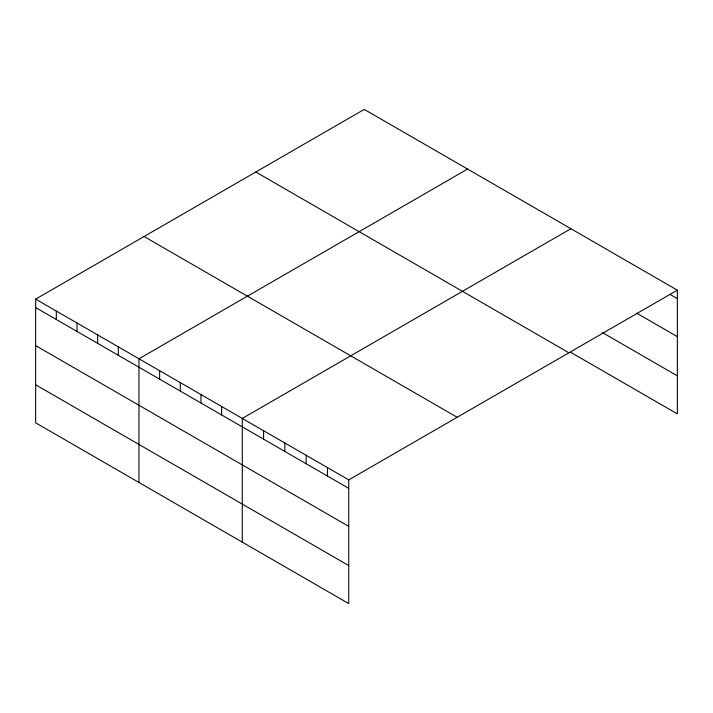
<?xml version="1.0" encoding="UTF-8"?>
<svg xmlns="http://www.w3.org/2000/svg" width="713" height="713" viewBox="0 0 713 713"><rect width="100%" height="100%" fill="white"/><g stroke="black" fill="none" stroke-linecap="round" stroke-linejoin="round"><path stroke-width="1.07" d="M35.65 299.121L348.746 479.885L348.746 603.599L35.65 422.827L35.65 299.121L364.254 109.401L677.35 290.173L677.35 413.879L570.899 352.418M467.576 169.061L138.973 358.773L138.973 482.487M570.899 228.713L242.295 418.424L242.295 542.138M348.746 479.885L677.35 290.173M669.944 294.344L677.35 298.613M636.62 313.141L677.35 336.652M602.369 332.552L677.35 375.84M255.815 172.011L568.912 352.775M144.088 236.52L457.185 417.283M35.65 307.57L348.746 488.334M35.65 345.609L348.746 526.372M35.65 384.797L348.746 565.561M327.454 467.594L327.454 476.043M306.162 455.304L306.162 463.753M284.87 443.014L284.87 451.463M263.587 430.723L263.587 439.163M221.627 406.499L221.627 414.948M200.968 394.565L200.968 403.014M180.3 382.631L180.3 391.081M159.632 370.707L159.632 379.156M118.305 346.848L118.305 355.288M97.645 334.914L97.645 343.363M76.977 322.98L76.977 331.429M56.318 311.055L56.318 319.504"/></g></svg>
